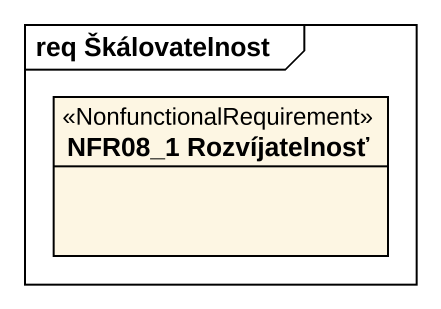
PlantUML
@startuml
mainframe req Škálovatelnost
hide circle
hide empty members
class "NFR08_1 Rozvíjatelnosť" as NFR08_1_Rozvíjatelnosť <<NonfunctionalRequirement>>
@enduml
